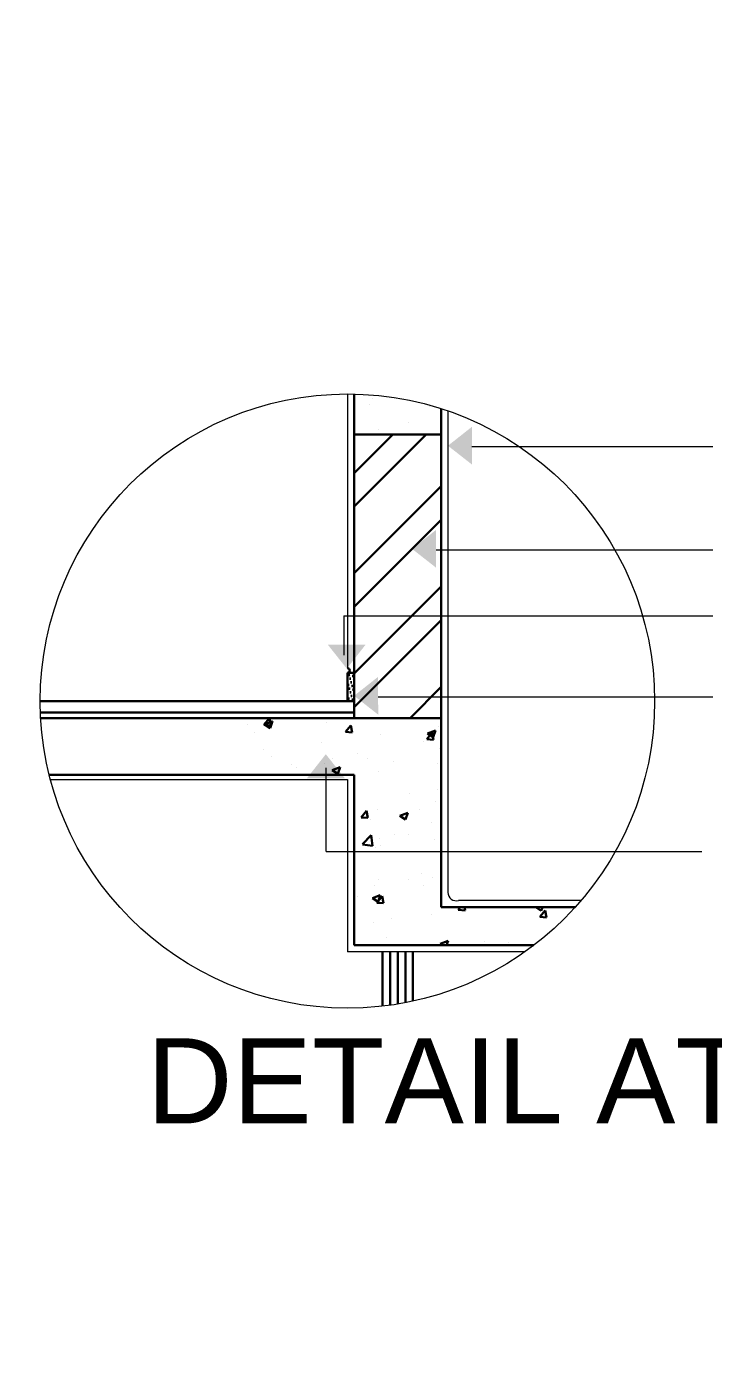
# Model space of a CAD drawing. Header units: millimetres. Extents: x -1932176 to 78768, y -1967 to 1266654.
# Drawn here: x -1855319.55 to -1855312.74, y 1151206.11 to 1151219.32 of the extents above; entities that cross this region are included whole.
import ezdxf

# ---------------------------------------------------------------- set-up
doc = ezdxf.new("R2010")
doc.units = ezdxf.units.MM
for name, color, linetype, lineweight in [('elevation line', 7, 'Continuous', 9), ('elevational line', 7, 'Continuous', 9), ('HATCH', 250, 'Continuous', 13), ('PLASTER', 252, 'Continuous', 15), ('SECTION LINE', 50, 'Continuous', 30), ('text', 252, 'Continuous', 5)]:
    doc.layers.add(name, color=color, linetype=linetype, lineweight=lineweight)
doc.styles.add('150 height', font='arial.ttf', dxfattribs={"height": 150})

msp = doc.modelspace()

# ---------------------------------------------------------------- hatches: boundary and pattern name
at = {"transparency": 33554582}
h = msp.add_hatch(dxfattribs=at)
h.set_pattern_fill('STEEL', color=256, scale=4)
h.set_pattern_definition([(45, (-1855395.7606, 1151185.0231), (-0.3535534, 0.3535534), []), (45, (-1855395.7606, 1151185.2731), (-0.3535534, 0.3535534), [])])
h.paths.add_polyline_path([(-1855337.19708, 1151236.10688), (-1855337.65708, 1151236.10688), (-1855337.65708, 1151228.30688), (-1855337.19708, 1151228.30688)])
h.paths.add_polyline_path([(-1855337.19708, 1151224.73365), (-1855337.65708, 1151224.73365), (-1855337.65708, 1151222.30688), (-1855337.19708, 1151222.30688)])
h.paths.add_polyline_path([(-1855337.19708, 1151218.69565), (-1855337.65708, 1151218.69565), (-1855337.65708, 1151216.30688), (-1855337.19708, 1151216.30688)])
h.paths.add_polyline_path([(-1855337.19708, 1151212.93294), (-1855337.65708, 1151212.93294), (-1855337.65708, 1151210.30688), (-1855337.19708, 1151210.30688)])
h.paths.add_polyline_path([(-1855337.19708, 1151209.37094), (-1855337.65708, 1151209.37094), (-1855337.65708, 1151207.30688), (-1855337.19708, 1151207.30688)])
h.paths.add_polyline_path([(-1855318.6372, 1151215.70688), (-1855318.8672, 1151215.70688), (-1855319.10325, 1151215.70688), (-1855319.10023, 1151215.70688), (-1855318.63418, 1151215.70688)])
h.paths.add_polyline_path([(-1855318.6372, 1151221.70688), (-1855318.8672, 1151221.70688), (-1855319.10325, 1151221.70688), (-1855319.10023, 1151221.70688), (-1855318.63418, 1151221.70688)])
h.paths.add_polyline_path([(-1855318.6372, 1151227.70688), (-1855318.8672, 1151227.70688), (-1855319.10325, 1151227.70688), (-1855319.10023, 1151227.70688), (-1855318.63418, 1151227.70688)])
h.paths.add_polyline_path([(-1855337.0679, 1151216.30688), (-1855337.13029, 1151216.35688), (-1855337.08473, 1151216.35688)])
h = msp.add_hatch(dxfattribs=at)
h.set_pattern_fill('AR-CONC', color=256, scale=0.1)
h.set_pattern_definition([(50, (-1855395.7606, 1151185.0231), (0.71726, -0.062752), [0.075, -0.825]), (355, (-1855395.7606, 1151185.0231), (-0.1387513, 0.752192), [0.06, -0.66]), (100.45144, (-1855395.70085, 1151185.0179), (0.578509, 0.68944), [0.06374, -0.701142]), (46.1842, (-1855395.7606, 1151185.2231), (1.067241, -0.165519), [0.1125, -1.2375]), (96.6356, (-1855395.6717, 1151185.2093), (0.934662, 0.974119), [0.09561, -1.051714]), (351.1842, (-1855395.7606, 1151185.2231), (0.934662, 0.974119), [0.09, -0.99]), (21, (-1855395.6606, 1151185.1731), (0.596907, -0.402619), [0.075, -0.825]), (326, (-1855395.6606, 1151185.1731), (0.2433153, 0.72515), [0.06, -0.66]), (71.45144, (-1855395.6109, 1151185.1396), (0.8402224, 0.322531), [0.06374, -0.701142]), (37.5, (-1855395.76062, 1151185.02312), (0.01215986, 0.33289385), [0, -0.652, 0, -0.67, 0, -0.6625]), (7.5, (-1855395.76062, 1151185.02312), (0.2630695, 0.3944117), [0, -0.382, 0, -0.637, 0, -0.2525]), (327.5, (-1855395.98362, 1151185.02312), (0.5338224, -0.0225549), [0, -0.25, 0, -0.78, 0, -1.035]), (317.5, (-1855396.0836, 1151185.0231), (0.5831862, 0.100105), [0, -0.325, 0, -0.518, 0, -0.735])])
h.paths.add_polyline_path([(-1855318.6372, 1151230.40688), (-1855318.6372, 1151230.14688)])
h.paths.add_polyline_path([(-1855318.6372, 1151224.40688), (-1855318.6372, 1151224.14688)])
h.paths.add_polyline_path([(-1855318.6372, 1151218.40688), (-1855318.6372, 1151218.14688)])
h.paths.add_polyline_path([(-1855337.65708, 1151227.39965), (-1855338.84158, 1151227.39965), (-1855338.84158, 1151227.13565), (-1855337.65708, 1151227.13565)])
h.paths.add_polyline_path([(-1855337.65708, 1151221.39965), (-1855338.84158, 1151221.39965), (-1855338.84158, 1151221.13565), (-1855337.65708, 1151221.13565)])
h.paths.add_polyline_path([(-1855337.65708, 1151215.63694), (-1855338.84158, 1151215.63694), (-1855338.84158, 1151215.37294), (-1855337.65708, 1151215.37294)])
h.paths.add_polyline_path([(-1855341.74047, 1151230.24092), (-1855341.74047, 1151230.85914)])
at = {"layer": 'HATCH', "transparency": 33554582}
h = msp.add_hatch(dxfattribs=at)
h.set_pattern_fill('ANSI35', color=256, scale=1.7, angle=45)
h.set_pattern_definition([(90, (-1855419.87125, 1150986.77993), (-0.425, 8e-17), []), (90, (-1855419.65875, 1150986.99243), (-0.425, 8e-17), [0.53125, -0.10625, 0, -0.10625])])
h.paths.add_polyline_path([(-1855330.07635, 1151207.30688), (-1855337.65683, 1151207.30688), (-1855337.65683, 1151207.00688), (-1855337.19708, 1151207.00688), (-1855329.87345, 1151207.00688), (-1855329.87345, 1151207.20147)])
h.paths.add_polyline_path([(-1855337.65708, 1151206.40688), (-1855341.27928, 1151206.40688), (-1855341.27928, 1151206.10688), (-1855337.65708, 1151206.10688)])
h.paths.add_polyline_path([(-1855313.98647, 1151206.40688), (-1855313.98647, 1151206.10731)])
at = {"layer": 'SECTION LINE', "ltscale": 3, "transparency": 33554687}
h = msp.add_hatch(dxfattribs=at)
h.set_pattern_fill('SWAMP', color=256, scale=0.0375, angle=45)
h.set_pattern_definition([(45, (-1859817.172538, 1150238.55411), (-0.00970571417, 0.03622221847), [0.0046875, -0.0328125]), (135, (-1859817.17088, 1150238.555767), (-0.036222218465, 0.00970571417), [0.00234375, -0.06260815522]), (135, (-1859817.170466, 1150238.556182), (-0.036222218465, 0.00970571417), [0.001875, -0.06307690522]), (135, (-1859817.171295, 1150238.555353), (-0.036222218465, 0.00970571417), [0.001875, -0.06307690522]), (105, (-1859817.170052, 1150238.556596), (-0.03622221846, 0.0097057142), [0.0015, -0.036]), (165, (-1859817.17171, 1150238.55494), (-0.02651650429, -0.02651650427), [0.0015, -0.036])])
h.paths.add_polyline_path([(-1855316.30118, 1151212.91303), (-1855316.36868, 1151212.91303), (-1855316.36868, 1151212.63178), (-1855316.30118, 1151212.63178)])
at = {"layer": 'text', "ltscale": 3, "transparency": 33554687}
h = msp.add_hatch(color=250, dxfattribs=at)
h.dxf.hatch_style = 1
h.paths.add_polyline_path([(-1855315.37251, 1151215.16314), (-1855315.13407, 1151214.97619), (-1855315.1345, 1151215.16368), (-1855315.13492, 1151215.35118)])
h = msp.add_hatch(color=250, dxfattribs=at)
h.dxf.hatch_style = 1
h.paths.add_polyline_path([(-1855315.72824, 1151214.14074), (-1855315.4898, 1151213.95379), (-1855315.49022, 1151214.14129), (-1855315.49065, 1151214.32879)])
h = msp.add_hatch(color=250, dxfattribs=at)
h.dxf.hatch_style = 1
h.paths.add_polyline_path([(-1855316.37536, 1151212.95364), (-1855316.1884, 1151213.19208), (-1855316.3759, 1151213.19165), (-1855316.5634, 1151213.19123)])
h = msp.add_hatch(color=250, dxfattribs=at)
h.dxf.hatch_style = 1
h.paths.add_polyline_path([(-1855316.30251, 1151212.68439), (-1855316.06407, 1151212.49744), (-1855316.0645, 1151212.68493), (-1855316.06492, 1151212.87243)])
h = msp.add_hatch(color=250, dxfattribs=at)
h.dxf.hatch_style = 1
h.paths.add_polyline_path([(-1855316.58326, 1151212.10546), (-1855316.77022, 1151211.86702), (-1855316.58272, 1151211.86745), (-1855316.39522, 1151211.86787)])

# ---------------------------------------------------------------- linework, layer by layer
at = {"layer": 'elevation line', "ltscale": 3}
for p, q in [((-1855316.40431, 1151213.4783, 0), (-1855316.40431, 1151213.0883, 0)), ((-1855316.58056, 1151211.14205, 0), (-1855316.58056, 1151211.9708, 0))]:
    msp.add_line(p, q, dxfattribs=at)
at = {"layer": 'elevational line', "ltscale": 2}
msp.add_circle((-1855316.36868, 1151212.63178, 0), 3.04431, dxfattribs=at)
at = {"layer": 'PLASTER', "ltscale": 2}
for p, q in [((-1855316.36868, 1151215.67609, 0), (-1855316.36868, 1151212.95803, 0)), ((-1855315.37118, 1151210.73596, 0), (-1855315.37118, 1151215.50803, 0)), ((-1855316.36868, 1151212.91303, 0), (-1855316.36868, 1151212.63178, 0)), ((-1855319.31236, 1151211.85553, 0), (-1855316.36868, 1151211.85553, 0)), ((-1855316.36868, 1151211.85553, 0), (-1855316.36868, 1151210.14553, 0)), ((-1855314.05303, 1151210.65553, 0), (-1855315.26809, 1151210.65553, 0)), ((-1855314.61187, 1151210.14553, 0), (-1855316.36868, 1151210.14553, 0))]:
    msp.add_line(p, q, dxfattribs=at)
msp.add_arc((-1855315.29061, 1151210.73499, 0), 0.08259, 179.325234, 285.825623, dxfattribs=at)
at = {"layer": 'SECTION LINE', "linetype": 'ByBlock', "ltscale": 2000}
for p, q in [((-1855316.30118, 1151215.67534, 0), (-1855316.30118, 1151212.46303, 0)), ((-1855315.43868, 1151215.53055, 0), (-1855315.43868, 1151210.58803, 0)), ((-1855316.30118, 1151213.99531, 0), (-1855316.30118, 1151212.46303, 0)), ((-1855316.30118, 1151211.90053, 0), (-1855316.30118, 1151210.21303, 0))]:
    msp.add_line(p, q, dxfattribs=at)
at = {"layer": 'SECTION LINE', "ltscale": 2, "transparency": 33554687}
for p, q in [((-1855316.15403, 1151215.57539, 0), (-1855316.15403, 1151215.57539, 0)), ((-1855316.11894, 1151215.63321, 0), (-1855316.11894, 1151215.63321, 0)), ((-1855315.55348, 1151215.55002, 0), (-1855315.55348, 1151215.55002, 0)), ((-1855316.06239, 1151215.32602, 0), (-1855316.06239, 1151215.32602, 0)), ((-1855315.76845, 1151215.39495, 0), (-1855315.76845, 1151215.39495, 0)), ((-1855315.7044, 1151215.28303, 0), (-1855315.7044, 1151215.28303, 0)), ((-1855316.30118, 1151214.89287, 0), (-1855315.91853, 1151215.27553, 0)), ((-1855316.30118, 1151214.56141, 0), (-1855315.58707, 1151215.27553, 0)), ((-1855316.30118, 1151213.8985, 0), (-1855315.43868, 1151214.761, 0)), ((-1855316.30118, 1151213.56704, 0), (-1855315.43868, 1151214.42954, 0)), ((-1855316.30118, 1151212.90413, 0), (-1855315.43868, 1151213.76663, 0)), ((-1855316.30118, 1151212.57267, 0), (-1855315.43868, 1151213.43517, 0)), ((-1855315.74792, 1151212.46303, 0), (-1855315.43868, 1151212.77226, 0)), ((-1855317.35466, 1151212.39825, 0), (-1855317.35466, 1151212.39825, 0)), ((-1855317.19637, 1151212.39644, 0), (-1855317.14214, 1151212.46108, 0)), ((-1855317.19637, 1151212.39644, 0), (-1855317.12913, 1151212.39056, 0)), ((-1855317.19104, 1151212.40109, 0), (-1855317.11227, 1151212.43133, 0)), ((-1855317.19104, 1151212.40109, 0), (-1855317.13508, 1151212.36335, 0)), ((-1855317.12915, 1151212.39051, 0), (-1855317.14215, 1151212.46103, 0)), ((-1855317.13511, 1151212.36334, 0), (-1855317.1123, 1151212.43132, 0)), ((-1855316.58038, 1151212.41746, 0), (-1855316.58038, 1151212.41746, 0)), ((-1855316.38945, 1151212.32585, 0), (-1855316.33522, 1151212.39048, 0)), ((-1855316.32223, 1151212.31991, 0), (-1855316.33524, 1151212.39043, 0)), ((-1855316.29875, 1151212.45454, 0), (-1855316.29875, 1151212.45454, 0)), ((-1855315.46749, 1151212.38408, 0), (-1855315.46749, 1151212.38408, 0)), ((-1855315.45595, 1151212.45391, 0), (-1855315.45595, 1151212.45391, 0)), ((-1855317.29088, 1151212.32392, 0), (-1855317.29088, 1151212.32392, 0)), ((-1855316.38945, 1151212.32585, 0), (-1855316.32221, 1151212.31996, 0)), ((-1855316.04511, 1151212.30487, 0), (-1855316.04511, 1151212.30487, 0)), ((-1855315.58254, 1151212.25525, 0), (-1855315.5283, 1151212.31988, 0)), ((-1855315.58254, 1151212.25525, 0), (-1855315.51529, 1151212.24937, 0)), ((-1855315.57427, 1151212.31099, 0), (-1855315.4955, 1151212.34123, 0)), ((-1855315.57427, 1151212.31099, 0), (-1855315.51831, 1151212.27325, 0)), ((-1855315.51531, 1151212.24932, 0), (-1855315.52832, 1151212.31984, 0)), ((-1855315.51834, 1151212.27324, 0), (-1855315.49553, 1151212.34122, 0)), ((-1855317.19766, 1151212.1485, 0), (-1855317.19766, 1151212.1485, 0)), ((-1855316.62942, 1151212.22052, 0), (-1855316.62942, 1151212.22052, 0)), ((-1855316.26892, 1151212.11717, 0), (-1855316.26892, 1151212.11717, 0)), ((-1855315.61284, 1151212.22979, 0), (-1855315.61284, 1151212.22979, 0)), ((-1855315.45814, 1151212.16046, 0), (-1855315.45814, 1151212.16046, 0)), ((-1855317.11808, 1151212.08393, 0), (-1855317.11808, 1151212.08393, 0)), ((-1855316.92501, 1151212.00455, 0), (-1855316.92501, 1151212.00455, 0)), ((-1855316.5947, 1151212.01082, 0), (-1855316.5947, 1151212.01082, 0)), ((-1855316.51753, 1151212.05855, 0), (-1855316.51753, 1151212.05855, 0)), ((-1855316.16863, 1151212.06692, 0), (-1855316.16863, 1151212.06692, 0)), ((-1855315.91698, 1151212.03318, 0), (-1855315.91698, 1151212.03318, 0)), ((-1855315.48117, 1151212.00957, 0), (-1855315.48117, 1151212.00957, 0)), ((-1855316.87634, 1151211.97375, 0), (-1855316.87634, 1151211.97375, 0)), ((-1855316.51952, 1151211.94815, 0), (-1855316.44075, 1151211.97838, 0)), ((-1855316.51952, 1151211.94814, 0), (-1855316.46356, 1151211.9104, 0)), ((-1855316.46359, 1151211.91039, 0), (-1855316.44078, 1151211.97837, 0)), ((-1855316.05879, 1151211.93036, 0), (-1855316.05879, 1151211.93036, 0)), ((-1855315.75409, 1151211.71674, 0), (-1855315.75409, 1151211.71674, 0)), ((-1855315.47246, 1151211.75382, 0), (-1855315.47246, 1151211.75382, 0)), ((-1855315.49485, 1151211.63507, 0), (-1855315.49485, 1151211.63507, 0)), ((-1855316.23336, 1151211.47963, 0), (-1855316.17912, 1151211.54426, 0)), ((-1855316.23336, 1151211.47963, 0), (-1855316.16611, 1151211.47375, 0)), ((-1855316.16613, 1151211.4737, 0), (-1855316.17914, 1151211.54422, 0)), ((-1855316.13605, 1151211.45831, 0), (-1855316.13605, 1151211.45831, 0)), ((-1855316.07247, 1151211.55585, 0), (-1855316.07247, 1151211.55585, 0)), ((-1855315.848, 1151211.4952, 0), (-1855315.76923, 1151211.52544, 0)), ((-1855315.848, 1151211.4952, 0), (-1855315.79204, 1151211.45745, 0)), ((-1855315.79207, 1151211.45744, 0), (-1855315.76926, 1151211.52543, 0)), ((-1855315.65929, 1151211.55854, 0), (-1855315.65929, 1151211.55854, 0)), ((-1855315.5355, 1151211.43294, 0), (-1855315.5355, 1151211.43294, 0)), ((-1855316.22028, 1151211.21181, 0), (-1855316.12022, 1151211.19629, 0)), ((-1855316.21998, 1151211.21212, 0), (-1855316.13235, 1151211.30345, 0)), ((-1855316.12022, 1151211.1963, 0), (-1855316.13265, 1151211.30314, 0)), ((-1855316.05004, 1151211.27303, 0), (-1855316.05004, 1151211.27303, 0)), ((-1855316.0458, 1151211.19891, 0), (-1855316.0458, 1151211.19891, 0)), ((-1855315.89885, 1151211.30719, 0), (-1855315.89885, 1151211.30719, 0)), ((-1855315.76841, 1151211.31011, 0), (-1855315.76841, 1151211.31011, 0)), ((-1855315.50853, 1151211.26056, 0), (-1855315.50853, 1151211.26056, 0)), ((-1855316.08615, 1151211.18135, 0), (-1855316.08615, 1151211.18135, 0)), ((-1855316.09983, 1151210.80684, 0), (-1855316.09983, 1151210.80684, 0)), ((-1855316.06436, 1151210.86639, 0), (-1855316.06436, 1151210.86639, 0)), ((-1855315.75932, 1151210.86109, 0), (-1855315.75932, 1151210.86109, 0)), ((-1855315.63829, 1151210.92249, 0), (-1855315.63829, 1151210.92249, 0)), ((-1855315.61616, 1151210.80521, 0), (-1855315.61616, 1151210.80521, 0)), ((-1855315.52221, 1151210.88606, 0), (-1855315.52221, 1151210.88606, 0)), ((-1855316.27224, 1151210.69259, 0), (-1855316.27224, 1151210.69259, 0)), ((-1855316.12173, 1151210.67941, 0), (-1855316.04296, 1151210.70964, 0)), ((-1855316.12173, 1151210.6794, 0), (-1855316.06577, 1151210.64166, 0)), ((-1855316.07726, 1151210.63341, 0), (-1855316.02303, 1151210.69805, 0)), ((-1855316.0658, 1151210.64165, 0), (-1855316.04299, 1151210.70963, 0)), ((-1855316.01004, 1151210.62748, 0), (-1855316.02305, 1151210.698, 0)), ((-1855316.07726, 1151210.63341, 0), (-1855316.01002, 1151210.62753, 0)), ((-1855315.27035, 1151210.56282, 0), (-1855315.24919, 1151210.58803, 0)), ((-1855315.27035, 1151210.56282, 0), (-1855315.2031, 1151210.55693, 0)), ((-1855315.22375, 1151210.57231, 0), (-1855315.22375, 1151210.57231, 0)), ((-1855315.20312, 1151210.55689, 0), (-1855315.20887, 1151210.58803, 0)), ((-1855314.96765, 1151210.58357, 0), (-1855314.96765, 1151210.58357, 0)), ((-1855314.50306, 1151210.58803, 0), (-1855314.449, 1151210.55156, 0)), ((-1855314.46343, 1151210.49222, 0), (-1855314.40919, 1151210.55686, 0)), ((-1855314.44903, 1151210.55155, 0), (-1855314.43679, 1151210.58803, 0)), ((-1855314.3962, 1151210.48629, 0), (-1855314.40921, 1151210.55681, 0)), ((-1855316.11351, 1151210.43234, 0), (-1855316.11351, 1151210.43234, 0)), ((-1855315.93424, 1151210.47877, 0), (-1855315.93424, 1151210.47877, 0)), ((-1855315.53589, 1151210.51155, 0), (-1855315.53589, 1151210.51155, 0)), ((-1855314.46343, 1151210.49222, 0), (-1855314.39618, 1151210.48634, 0)), ((-1855315.9784, 1151210.28622, 0), (-1855315.9784, 1151210.28622, 0)), ((-1855314.35044, 1151210.3592, 0), (-1855314.35044, 1151210.3592, 0)), ((-1855315.45021, 1151210.22646, 0), (-1855315.37144, 1151210.2567, 0)), ((-1855315.45021, 1151210.22646, 0), (-1855315.4303, 1151210.21303, 0)), ((-1855315.38612, 1151210.21303, 0), (-1855315.37147, 1151210.25669, 0)), ((-1855315.37785, 1151210.26084, 0), (-1855315.37785, 1151210.26084, 0)), ((-1855315.00652, 1151210.24658, 0), (-1855315.00652, 1151210.24658, 0)), ((-1855314.812, 1151210.22177, 0), (-1855314.812, 1151210.22177, 0)), ((-1855314.7773, 1151210.23547, 0), (-1855314.7773, 1151210.23547, 0))]:
    msp.add_line(p, q, dxfattribs=at)
at = {"layer": 'SECTION LINE', "ltscale": 2}
for p, q in [((-1855316.30118, 1151215.27553, 0), (-1855315.43868, 1151215.27553, 0)), ((-1855316.30118, 1151212.63178, 0), (-1855319.41299, 1151212.63178, 0)), ((-1855316.30118, 1151212.51928, 0), (-1855319.41091, 1151212.51928, 0)), ((-1855319.40831, 1151212.46303, 0), (-1855316.36868, 1151212.46303, 0)), ((-1855316.36868, 1151212.46303, 0), (-1855315.43868, 1151212.46303, 0)), ((-1855319.32386, 1151211.90053, 0), (-1855316.30118, 1151211.90053, 0)), ((-1855314.11238, 1151210.58803, 0), (-1855315.43868, 1151210.58803, 0)), ((-1855314.52004, 1151210.21303, 0), (-1855316.30118, 1151210.21303, 0)), ((-1855316.01993, 1151209.60751, 0), (-1855316.01993, 1151210.14553, 0)), ((-1855315.94493, 1151209.6171, 0), (-1855315.94493, 1151210.14553, 0)), ((-1855315.86993, 1151209.6286, 0), (-1855315.86993, 1151210.14553, 0)), ((-1855315.79493, 1151209.64202, 0), (-1855315.79493, 1151210.14553, 0)), ((-1855315.71993, 1151209.65739, 0), (-1855315.71993, 1151210.14553, 0))]:
    msp.add_line(p, q, dxfattribs=at)
at = {"layer": 'SECTION LINE', "ltscale": 3}
for p, q in [((-1855316.36868, 1151212.63178, 0), (-1855316.36868, 1151212.91303, 0)), ((-1855316.36868, 1151212.91303, 0), (-1855316.30118, 1151212.91303, 0))]:
    msp.add_line(p, q, dxfattribs=at)
msp.add_arc((-1855316.36868, 1151212.93553, 0), 0.0225, 270, 90, dxfattribs=at)
at = {"layer": 'text', "ltscale": 3}
for p, q in [((-1855315.13519, 1151215.15455), (-1855312.74791, 1151215.15455)), ((-1855315.49091, 1151214.13215), (-1855312.74791, 1151214.13215)), ((-1855316.40431, 1151213.4783, 0), (-1855312.74791, 1151213.4783, 0)), ((-1855316.06519, 1151212.6758), (-1855312.74791, 1151212.6758)), ((-1855316.58056, 1151211.14205), (-1855312.85651, 1151211.14205))]:
    msp.add_line(p, q, dxfattribs=at)

# ---------------------------------------------------------------- texts
at = {"layer": 'text', "lineweight": 9, "style": '150 height'}
msp.add_text('DETAIL AT B', height=0.84375, dxfattribs=at).set_placement((-1855318.35806, 1151208.44617, 0))

doc.saveas('drawing.dxf')
